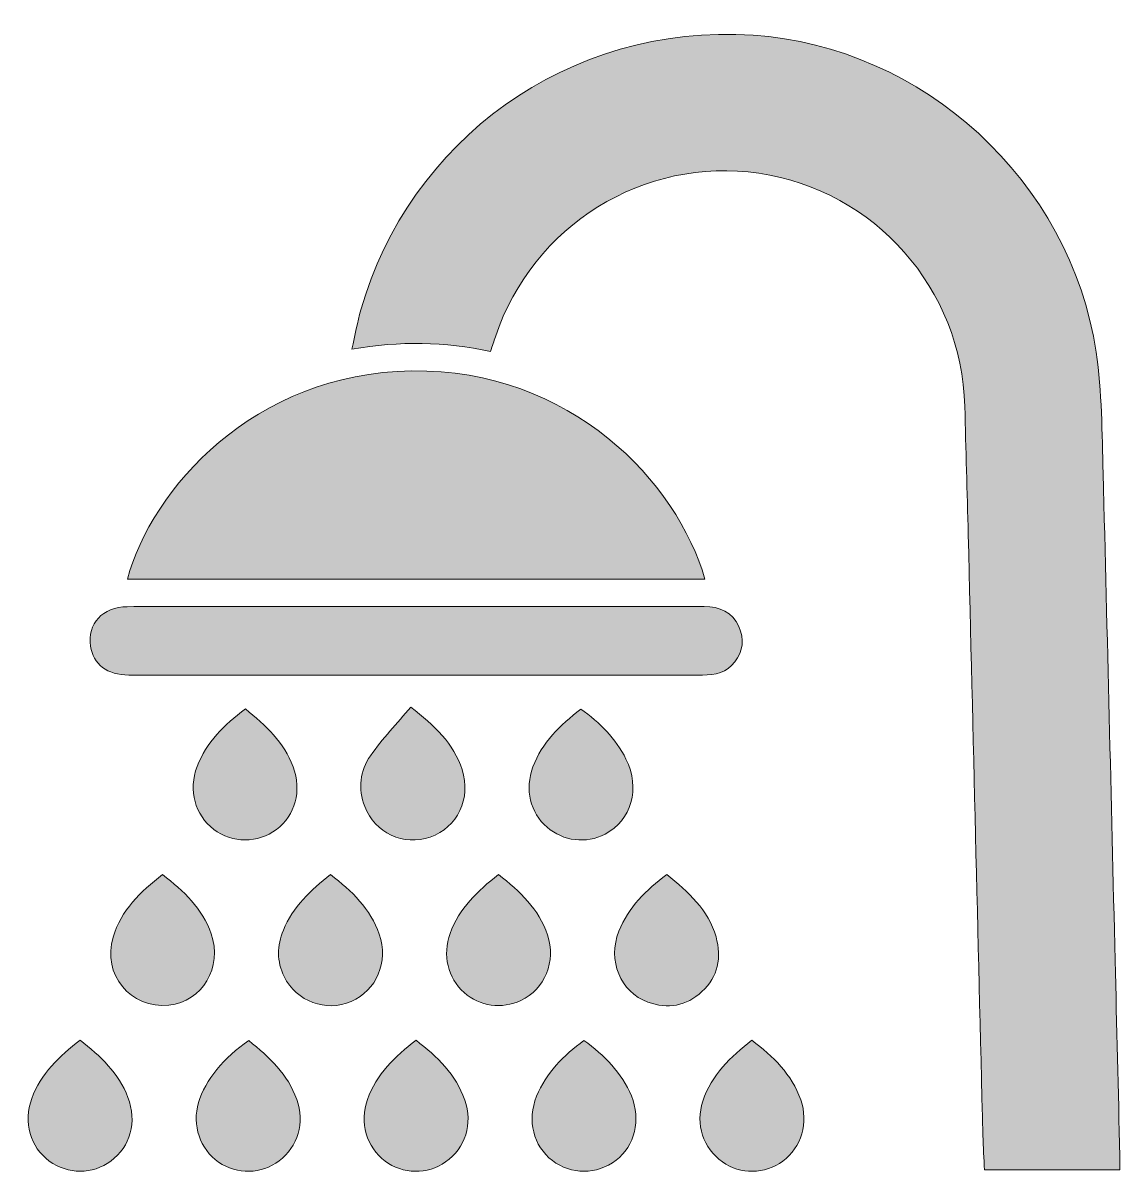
# Model space of a CAD drawing. Header units: inches. Extents: x 199 to 881, y -919 to -164.
# Drawn here: x 715.7 to 854.1, y -665.2 to -519.8 of the extents above; entities that cross this region are included whole.
import ezdxf

# ---------------------------------------------------------------- set-up
doc = ezdxf.new("R2010")
doc.units = ezdxf.units.IN
doc.header["$MEASUREMENT"] = 0
doc.layers.add('Layer 1', color=7, linetype='Continuous')

# ---------------------------------------------------------------- blocks, each defined once
blk = doc.blocks.new('block 7')
at = {"layer": 'Layer 1', "true_color": 0x040404}
h = blk.add_hatch(color=18, dxfattribs=at)
h.dxf.hatch_style = 2
edge = h.paths.add_edge_path()
edge.add_spline(control_points=[(774.67, -561.23), (768.88, -559.97), (763.2, -559.89), (757.17, -560.95), (757.57, -559.16), (757.85, -557.53), (758.3, -555.96), (764.34, -534.74), (784.35, -519.78), (807.78, -521.32), (829.2, -522.73), (847.88, -539.71), (851.08, -561.3), (851.82, -566.34), (851.82, -571.51), (851.96, -576.62), (852.51, -597.11), (852.98, -617.6), (853.48, -638.08), (853.68, -646.31), (853.88, -654.54), (854.08, -662.77), (854.09, -663.31), (854.08, -663.85), (854.08, -664.53), (848.41, -664.53), (842.78, -664.53), (836.99, -664.53), (836.93, -663.09), (836.83, -661.64), (836.79, -660.19), (836.17, -634.91), (835.56, -609.63), (834.94, -584.34), (834.81, -578.95), (834.64, -573.56), (834.51, -568.16), (834.12, -553.3), (823.2, -540.93), (808.53, -538.75), (794.01, -536.6), (779.97, -545.3), (775.27, -559.37), (775.08, -559.93), (774.9, -560.5), (774.67, -561.23)], knot_values=[0, 0, 0, 0, 1, 1, 1, 2, 2, 2, 3, 3, 3, 4, 4, 4, 5, 5, 5, 6, 6, 6, 7, 7, 7, 8, 8, 8, 9, 9, 9, 10, 10, 10, 11, 11, 11, 12, 12, 12, 13, 13, 13, 14, 14, 14, 15, 15, 15, 15], degree=3, periodic=1)
h = blk.add_hatch(color=18, dxfattribs=at)
h.dxf.hatch_style = 2
edge = h.paths.add_edge_path()
edge.add_spline(control_points=[(801.71, -589.96), (777.34, -589.96), (753.09, -589.96), (728.82, -589.96), (731.87, -578.67), (744.72, -563.94), (764.74, -563.68), (784.81, -563.43), (798.23, -577.77), (801.71, -589.96)], knot_values=[0, 0, 0, 0, 1, 1, 1, 2, 2, 2, 3, 3, 3, 3], degree=3, periodic=1)
h = blk.add_hatch(color=18, dxfattribs=at)
h.dxf.hatch_style = 2
edge = h.paths.add_edge_path()
edge.add_spline(control_points=[(765.14, -602.07), (753.1, -602.07), (741.06, -602.07), (729.02, -602.07), (726.3, -602.07), (724.5, -600.7), (724.17, -598.43), (723.75, -595.61), (725.7, -593.47), (728.8, -593.44), (733.32, -593.4), (737.85, -593.43), (742.37, -593.43), (755.31, -593.43), (768.26, -593.43), (781.21, -593.43), (788.01, -593.43), (794.81, -593.43), (801.61, -593.43), (803.56, -593.43), (805.16, -594.09), (806, -595.95), (806.7, -597.52), (806.54, -599.05), (805.48, -600.42), (804.46, -601.73), (803.03, -602.08), (801.42, -602.08), (789.33, -602.06), (777.23, -602.07), (765.14, -602.07)], knot_values=[0, 0, 0, 0, 1, 1, 1, 2, 2, 2, 3, 3, 3, 4, 4, 4, 5, 5, 5, 6, 6, 6, 7, 7, 7, 8, 8, 8, 9, 9, 9, 10, 10, 10, 10], degree=3, periodic=1)
h = blk.add_hatch(color=18, dxfattribs=at)
h.dxf.hatch_style = 2
edge = h.paths.add_edge_path()
edge.add_spline(control_points=[(764.59, -606.11), (767.58, -608.45), (770, -610.7), (771.07, -614.01), (772.25, -617.64), (770.47, -621.33), (767.05, -622.51), (763.66, -623.68), (760.06, -622.01), (758.78, -618.65), (757.92, -616.4), (758.18, -614.15), (759.5, -612.25), (761, -610.09), (762.85, -608.18), (764.59, -606.11)], knot_values=[0, 0, 0, 0, 1, 1, 1, 2, 2, 2, 3, 3, 3, 4, 4, 4, 5, 5, 5, 5], degree=3, periodic=1)
h = blk.add_hatch(color=18, dxfattribs=at)
h.dxf.hatch_style = 2
edge = h.paths.add_edge_path()
edge.add_spline(control_points=[(743.71, -606.35), (746.3, -608.43), (748.61, -610.55), (749.74, -613.64), (750.85, -616.68), (750.01, -619.77), (747.64, -621.57), (745.35, -623.31), (742.01, -623.3), (739.73, -621.55), (737.36, -619.75), (736.49, -616.61), (737.63, -613.61), (738.79, -610.55), (741.04, -608.36), (743.71, -606.35)], knot_values=[0, 0, 0, 0, 1, 1, 1, 2, 2, 2, 3, 3, 3, 4, 4, 4, 5, 5, 5, 5], degree=3, periodic=1)
h = blk.add_hatch(color=18, dxfattribs=at)
h.dxf.hatch_style = 2
edge = h.paths.add_edge_path()
edge.add_spline(control_points=[(786.04, -606.36), (788.46, -608.09), (790.46, -610.08), (791.75, -612.67), (793.59, -616.38), (792.44, -620.42), (789.12, -622.14), (786.71, -623.39), (783.85, -623.05), (781.79, -621.28), (779.67, -619.45), (778.96, -616.48), (780, -613.67), (781.15, -610.59), (783.42, -608.42), (786.04, -606.36)], knot_values=[0, 0, 0, 0, 1, 1, 1, 2, 2, 2, 3, 3, 3, 4, 4, 4, 5, 5, 5, 5], degree=3, periodic=1)
h = blk.add_hatch(color=18, dxfattribs=at)
h.dxf.hatch_style = 2
edge = h.paths.add_edge_path()
edge.add_spline(control_points=[(733.26, -627.26), (735.98, -629.33), (738.28, -631.54), (739.39, -634.71), (740.87, -638.95), (738.28, -643.31), (734.07, -643.73), (729.2, -644.21), (725.61, -639.85), (727.02, -635.14), (728.03, -631.73), (730.48, -629.43), (733.26, -627.26)], knot_values=[0, 0, 0, 0, 1, 1, 1, 2, 2, 2, 3, 3, 3, 4, 4, 4, 4], degree=3, periodic=1)
h = blk.add_hatch(color=18, dxfattribs=at)
h.dxf.hatch_style = 2
edge = h.paths.add_edge_path()
edge.add_spline(control_points=[(754.47, -627.25), (757.17, -629.32), (759.5, -631.58), (760.62, -634.79), (761.82, -638.25), (760.26, -641.9), (757.07, -643.27), (753.87, -644.64), (750.16, -643.28), (748.61, -640.13), (747.66, -638.21), (747.71, -636.22), (748.51, -634.27), (749.72, -631.31), (751.94, -629.19), (754.47, -627.25)], knot_values=[0, 0, 0, 0, 1, 1, 1, 2, 2, 2, 3, 3, 3, 4, 4, 4, 5, 5, 5, 5], degree=3, periodic=1)
h = blk.add_hatch(color=18, dxfattribs=at)
h.dxf.hatch_style = 2
edge = h.paths.add_edge_path()
edge.add_spline(control_points=[(775.65, -627.25), (778.41, -629.38), (780.75, -631.61), (781.84, -634.86), (782.96, -638.2), (781.52, -641.71), (778.49, -643.15), (776.1, -644.27), (773.26, -643.87), (771.32, -642.14), (769.26, -640.29), (768.57, -637.42), (769.56, -634.67), (770.7, -631.52), (773.02, -629.33), (775.65, -627.25)], knot_values=[0, 0, 0, 0, 1, 1, 1, 2, 2, 2, 3, 3, 3, 4, 4, 4, 5, 5, 5, 5], degree=3, periodic=1)
h = blk.add_hatch(color=18, dxfattribs=at)
h.dxf.hatch_style = 2
edge = h.paths.add_edge_path()
edge.add_spline(control_points=[(796.9, -627.26), (799.65, -629.42), (802.12, -631.71), (803.11, -635.12), (803.86, -637.72), (803.36, -640.12), (801.34, -642.01), (799.37, -643.85), (797.02, -644.26), (794.51, -643.34), (791.03, -642.08), (789.4, -638.08), (790.85, -634.41), (792.06, -631.37), (794.29, -629.19), (796.9, -627.26)], knot_values=[0, 0, 0, 0, 1, 1, 1, 2, 2, 2, 3, 3, 3, 4, 4, 4, 5, 5, 5, 5], degree=3, periodic=1)
h = blk.add_hatch(color=18, dxfattribs=at)
h.dxf.hatch_style = 2
edge = h.paths.add_edge_path()
edge.add_spline(control_points=[(722.85, -648.15), (725.44, -650.17), (727.72, -652.31), (728.89, -655.37), (730.07, -658.44), (729.21, -661.58), (726.73, -663.42), (724.45, -665.12), (721.3, -665.11), (718.97, -663.4), (716.56, -661.65), (715.66, -658.51), (716.76, -655.5), (717.92, -652.37), (720.22, -650.18), (722.85, -648.15)], knot_values=[0, 0, 0, 0, 1, 1, 1, 2, 2, 2, 3, 3, 3, 4, 4, 4, 5, 5, 5, 5], degree=3, periodic=1)
h = blk.add_hatch(color=18, dxfattribs=at)
h.dxf.hatch_style = 2
edge = h.paths.add_edge_path()
edge.add_spline(control_points=[(744.14, -648.2), (746.74, -650.29), (749.08, -652.46), (750.19, -655.63), (751.22, -658.59), (750.36, -661.57), (747.97, -663.39), (745.77, -665.07), (742.68, -665.13), (740.34, -663.54), (737.99, -661.93), (736.95, -658.86), (737.8, -656.02), (738.65, -653.22), (741.01, -650.27), (744.14, -648.2)], knot_values=[0, 0, 0, 0, 1, 1, 1, 2, 2, 2, 3, 3, 3, 4, 4, 4, 5, 5, 5, 5], degree=3, periodic=1)
h = blk.add_hatch(color=18, dxfattribs=at)
h.dxf.hatch_style = 2
edge = h.paths.add_edge_path()
edge.add_spline(control_points=[(765.25, -648.16), (767.94, -650.24), (770.29, -652.47), (771.4, -655.7), (772.44, -658.72), (771.48, -661.76), (768.99, -663.52), (766.74, -665.12), (763.54, -665.07), (761.35, -663.41), (759, -661.63), (758.1, -658.56), (759.13, -655.64), (760.26, -652.43), (762.58, -650.2), (765.25, -648.16)], knot_values=[0, 0, 0, 0, 1, 1, 1, 2, 2, 2, 3, 3, 3, 4, 4, 4, 5, 5, 5, 5], degree=3, periodic=1)
h = blk.add_hatch(color=18, dxfattribs=at)
h.dxf.hatch_style = 2
edge = h.paths.add_edge_path()
edge.add_spline(control_points=[(786.44, -648.19), (789.03, -650.07), (791.2, -652.23), (792.43, -655.18), (793.67, -658.2), (792.85, -661.49), (790.49, -663.3), (788.07, -665.15), (784.83, -665.16), (782.46, -663.34), (780.06, -661.49), (779.23, -658.28), (780.47, -655.23), (781.67, -652.26), (783.87, -650.11), (786.44, -648.19)], knot_values=[0, 0, 0, 0, 1, 1, 1, 2, 2, 2, 3, 3, 3, 4, 4, 4, 5, 5, 5, 5], degree=3, periodic=1)
h = blk.add_hatch(color=18, dxfattribs=at)
h.dxf.hatch_style = 2
edge = h.paths.add_edge_path()
edge.add_spline(control_points=[(807.65, -648.16), (810.34, -650.22), (812.67, -652.45), (813.8, -655.66), (814.82, -658.55), (813.89, -661.68), (811.55, -663.41), (809.29, -665.08), (806.18, -665.12), (803.91, -663.51), (801.49, -661.79), (800.48, -658.76), (801.46, -655.83), (802.55, -652.54), (804.92, -650.26), (807.65, -648.16)], knot_values=[0, 0, 0, 0, 1, 1, 1, 2, 2, 2, 3, 3, 3, 4, 4, 4, 5, 5, 5, 5], degree=3, periodic=1)
at = {"layer": 'Layer 1', "lineweight": 0}
for points, knots in [([(774.67, -561.23), (768.88, -559.97), (763.2, -559.89), (757.17, -560.95), (757.57, -559.16), (757.85, -557.53), (758.3, -555.96), (764.34, -534.74), (784.35, -519.78), (807.78, -521.32), (829.2, -522.73), (847.88, -539.71), (851.08, -561.3), (851.82, -566.34), (851.82, -571.51), (851.96, -576.62), (852.51, -597.11), (852.98, -617.6), (853.48, -638.08), (853.68, -646.31), (853.88, -654.54), (854.08, -662.77), (854.09, -663.31), (854.08, -663.85), (854.08, -664.53), (848.41, -664.53), (842.78, -664.53), (836.99, -664.53), (836.93, -663.09), (836.83, -661.64), (836.79, -660.19), (836.17, -634.91), (835.56, -609.63), (834.94, -584.34), (834.81, -578.95), (834.64, -573.56), (834.51, -568.16), (834.12, -553.3), (823.2, -540.93), (808.53, -538.75), (794.01, -536.6), (779.97, -545.3), (775.27, -559.37), (775.08, -559.93), (774.9, -560.5), (774.67, -561.23)], [0, 0, 0, 0, 1, 1, 1, 2, 2, 2, 3, 3, 3, 4, 4, 4, 5, 5, 5, 6, 6, 6, 7, 7, 7, 8, 8, 8, 9, 9, 9, 10, 10, 10, 11, 11, 11, 12, 12, 12, 13, 13, 13, 14, 14, 14, 15, 15, 15, 15]), ([(801.71, -589.96), (777.34, -589.96), (753.09, -589.96), (728.82, -589.96), (731.87, -578.67), (744.72, -563.94), (764.74, -563.68), (784.81, -563.43), (798.23, -577.77), (801.71, -589.96)], [0, 0, 0, 0, 1, 1, 1, 2, 2, 2, 3, 3, 3, 3]), ([(765.14, -602.07), (753.1, -602.07), (741.06, -602.07), (729.02, -602.07), (726.3, -602.07), (724.5, -600.7), (724.17, -598.43), (723.75, -595.61), (725.7, -593.47), (728.8, -593.44), (733.32, -593.4), (737.85, -593.43), (742.37, -593.43), (755.31, -593.43), (768.26, -593.43), (781.21, -593.43), (788.01, -593.43), (794.81, -593.43), (801.61, -593.43), (803.56, -593.43), (805.16, -594.09), (806, -595.95), (806.7, -597.52), (806.54, -599.05), (805.48, -600.42), (804.46, -601.73), (803.03, -602.08), (801.42, -602.08), (789.33, -602.06), (777.23, -602.07), (765.14, -602.07)], [0, 0, 0, 0, 1, 1, 1, 2, 2, 2, 3, 3, 3, 4, 4, 4, 5, 5, 5, 6, 6, 6, 7, 7, 7, 8, 8, 8, 9, 9, 9, 10, 10, 10, 10]), ([(764.59, -606.11), (767.58, -608.45), (770, -610.7), (771.07, -614.01), (772.25, -617.64), (770.47, -621.33), (767.05, -622.51), (763.66, -623.68), (760.06, -622.01), (758.78, -618.65), (757.92, -616.4), (758.18, -614.15), (759.5, -612.25), (761, -610.09), (762.85, -608.18), (764.59, -606.11)], [0, 0, 0, 0, 1, 1, 1, 2, 2, 2, 3, 3, 3, 4, 4, 4, 5, 5, 5, 5]), ([(743.71, -606.35), (746.3, -608.43), (748.61, -610.55), (749.74, -613.64), (750.85, -616.68), (750.01, -619.77), (747.64, -621.57), (745.35, -623.31), (742.01, -623.3), (739.73, -621.55), (737.36, -619.75), (736.49, -616.61), (737.63, -613.61), (738.79, -610.55), (741.04, -608.36), (743.71, -606.35)], [0, 0, 0, 0, 1, 1, 1, 2, 2, 2, 3, 3, 3, 4, 4, 4, 5, 5, 5, 5]), ([(786.04, -606.36), (788.46, -608.09), (790.46, -610.08), (791.75, -612.67), (793.59, -616.38), (792.44, -620.42), (789.12, -622.14), (786.71, -623.39), (783.85, -623.05), (781.79, -621.28), (779.67, -619.45), (778.96, -616.48), (780, -613.67), (781.15, -610.59), (783.42, -608.42), (786.04, -606.36)], [0, 0, 0, 0, 1, 1, 1, 2, 2, 2, 3, 3, 3, 4, 4, 4, 5, 5, 5, 5]), ([(733.26, -627.26), (735.98, -629.33), (738.28, -631.54), (739.39, -634.71), (740.87, -638.95), (738.28, -643.31), (734.07, -643.73), (729.2, -644.21), (725.61, -639.85), (727.02, -635.14), (728.03, -631.73), (730.48, -629.43), (733.26, -627.26)], [0, 0, 0, 0, 1, 1, 1, 2, 2, 2, 3, 3, 3, 4, 4, 4, 4]), ([(754.47, -627.25), (757.17, -629.32), (759.5, -631.58), (760.62, -634.79), (761.82, -638.25), (760.26, -641.9), (757.07, -643.27), (753.87, -644.64), (750.16, -643.28), (748.61, -640.13), (747.66, -638.21), (747.71, -636.22), (748.51, -634.27), (749.72, -631.31), (751.94, -629.19), (754.47, -627.25)], [0, 0, 0, 0, 1, 1, 1, 2, 2, 2, 3, 3, 3, 4, 4, 4, 5, 5, 5, 5]), ([(775.65, -627.25), (778.41, -629.38), (780.75, -631.61), (781.84, -634.86), (782.96, -638.2), (781.52, -641.71), (778.49, -643.15), (776.1, -644.27), (773.26, -643.87), (771.32, -642.14), (769.26, -640.29), (768.57, -637.42), (769.56, -634.67), (770.7, -631.52), (773.02, -629.33), (775.65, -627.25)], [0, 0, 0, 0, 1, 1, 1, 2, 2, 2, 3, 3, 3, 4, 4, 4, 5, 5, 5, 5]), ([(796.9, -627.26), (799.65, -629.42), (802.12, -631.71), (803.11, -635.12), (803.86, -637.72), (803.36, -640.12), (801.34, -642.01), (799.37, -643.85), (797.02, -644.26), (794.51, -643.34), (791.03, -642.08), (789.4, -638.08), (790.85, -634.41), (792.06, -631.37), (794.29, -629.19), (796.9, -627.26)], [0, 0, 0, 0, 1, 1, 1, 2, 2, 2, 3, 3, 3, 4, 4, 4, 5, 5, 5, 5]), ([(722.85, -648.15), (725.44, -650.17), (727.72, -652.31), (728.89, -655.37), (730.07, -658.44), (729.21, -661.58), (726.73, -663.42), (724.45, -665.12), (721.3, -665.11), (718.97, -663.4), (716.56, -661.65), (715.66, -658.51), (716.76, -655.5), (717.92, -652.37), (720.22, -650.18), (722.85, -648.15)], [0, 0, 0, 0, 1, 1, 1, 2, 2, 2, 3, 3, 3, 4, 4, 4, 5, 5, 5, 5]), ([(744.14, -648.2), (746.74, -650.29), (749.08, -652.46), (750.19, -655.63), (751.22, -658.59), (750.36, -661.57), (747.97, -663.39), (745.77, -665.07), (742.68, -665.13), (740.34, -663.54), (737.99, -661.93), (736.95, -658.86), (737.8, -656.02), (738.65, -653.22), (741.01, -650.27), (744.14, -648.2)], [0, 0, 0, 0, 1, 1, 1, 2, 2, 2, 3, 3, 3, 4, 4, 4, 5, 5, 5, 5]), ([(765.25, -648.16), (767.94, -650.24), (770.29, -652.47), (771.4, -655.7), (772.44, -658.72), (771.48, -661.76), (768.99, -663.52), (766.74, -665.12), (763.54, -665.07), (761.35, -663.41), (759, -661.63), (758.1, -658.56), (759.13, -655.64), (760.26, -652.43), (762.58, -650.2), (765.25, -648.16)], [0, 0, 0, 0, 1, 1, 1, 2, 2, 2, 3, 3, 3, 4, 4, 4, 5, 5, 5, 5]), ([(786.44, -648.19), (789.03, -650.07), (791.2, -652.23), (792.43, -655.18), (793.67, -658.2), (792.85, -661.49), (790.49, -663.3), (788.07, -665.15), (784.83, -665.16), (782.46, -663.34), (780.06, -661.49), (779.23, -658.28), (780.47, -655.23), (781.67, -652.26), (783.87, -650.11), (786.44, -648.19)], [0, 0, 0, 0, 1, 1, 1, 2, 2, 2, 3, 3, 3, 4, 4, 4, 5, 5, 5, 5]), ([(807.65, -648.16), (810.34, -650.22), (812.67, -652.45), (813.8, -655.66), (814.82, -658.55), (813.89, -661.68), (811.55, -663.41), (809.29, -665.08), (806.18, -665.12), (803.91, -663.51), (801.49, -661.79), (800.48, -658.76), (801.46, -655.83), (802.55, -652.54), (804.92, -650.26), (807.65, -648.16)], [0, 0, 0, 0, 1, 1, 1, 2, 2, 2, 3, 3, 3, 4, 4, 4, 5, 5, 5, 5])]:
    blk.add_open_spline(points, degree=3, knots=knots, dxfattribs=at)
blk = doc.blocks.new('block 2')
at = {"layer": 'Layer 1'}
blk.add_blockref('block 7', (0, 0), dxfattribs=at)

msp = doc.modelspace()

# ---------------------------------------------------------------- block references
at = {"layer": 'Layer 1'}
msp.add_blockref('block 2', (0, 0), dxfattribs=at)

doc.saveas('drawing.dxf')
